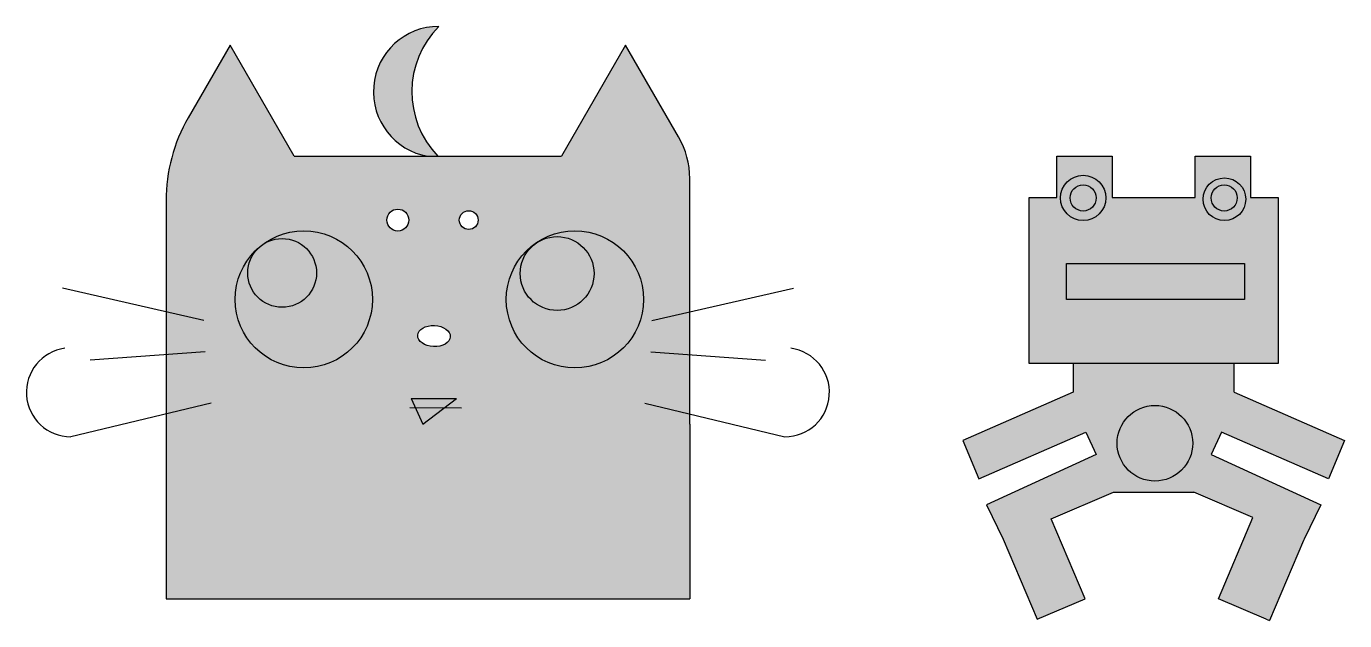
# Model space of a CAD drawing. Header units: millimetres. Extents: x 1859 to 2335, y 990 to 1205.
import ezdxf

# ---------------------------------------------------------------- set-up
doc = ezdxf.new("R2010")
doc.units = ezdxf.units.MM

msp = doc.modelspace()

# ---------------------------------------------------------------- hatches: boundary and pattern name
at = {"true_color": 0xc28966}
h = msp.add_hatch(color=23, dxfattribs=at)
h.dxf.hatch_style = 1
h.paths.add_polyline_path([(2008, 1204.75, 0.91905), (2004.04, 1157.83), (2007.67, 1157.83, -0.410094)])
h = msp.add_hatch(color=23, dxfattribs=at)
h.dxf.hatch_style = 1
h.paths.add_polyline_path([(2098.66, 997.92), (2098.66, 1061.1), (2098.66, 1149.79, 0.131652), (2094.64, 1164.79), (2075.48, 1197.98), (2052.3, 1157.83), (1955.77, 1157.83), (1932.59, 1197.98), (1917.45, 1171.76, 0.131652), (1909.41, 1141.76), (1909.41, 1073.25), (1909.41, 997.92)])
h.paths.add_polyline_path([(2014.42, 1070.3), (2002.22, 1061.06), (1997.98, 1070.3)], flags=16)
h.paths.add_polyline_path([(2032.37, 1106.12, -1), (2081.92, 1106.12, -1)], flags=16)
edge = h.paths.add_edge_path(flags=16)
edge.add_ellipse((2006.24, 1092.87), major_axis=(-5.87, 0.27), ratio=0.649786, start_angle=0, end_angle=360)
h.paths.add_polyline_path([(2037.4, 1115.46, -1), (2064.07, 1115.46, -1)], flags=0)
h.paths.add_polyline_path([(1934.42, 1106.12, -1), (1983.98, 1106.12, -1)], flags=16)
h.paths.add_polyline_path([(2015.38, 1134.77, -1), (2022.17, 1134.77, -1)], flags=16)
h.paths.add_polyline_path([(1989.2, 1134.77, -1), (1997.13, 1134.77, -1)], flags=16)
h.paths.add_polyline_path([(1938.95, 1115.69, -1), (1963.79, 1115.69, -1)], flags=0)
h = msp.add_hatch(color=3)
h.dxf.hatch_style = 1
h.paths.add_polyline_path([(2311.29, 1142.9), (2301.29, 1142.9), (2301.29, 1157.9), (2281.29, 1157.9), (2281.29, 1142.9), (2251.29, 1142.9), (2251.29, 1157.9), (2241.29, 1157.9), (2231.29, 1157.9), (2231.29, 1142.9), (2221.29, 1142.9), (2221.29, 1082.9), (2311.29, 1082.9)], flags=17)
h.paths.add_polyline_path([(2299.15, 1119.06), (2299.15, 1106.03), (2234.75, 1106.03), (2234.75, 1119.06)], flags=16)
h.paths.add_polyline_path([(2232.63, 1142.76, -1), (2249, 1142.76, -1)], flags=16)
h.paths.add_polyline_path([(2284.13, 1142.29, -1), (2299.55, 1142.29, -1)], flags=16)
h.paths.add_polyline_path([(2221.29, 1082.9), (2221.29, 1142.9), (2231.29, 1142.9), (2231.29, 1157.9), (2241.29, 1157.9), (2251.29, 1157.9), (2251.29, 1142.9), (2281.29, 1142.9), (2281.29, 1157.9), (2301.29, 1157.9), (2301.29, 1142.9), (2311.29, 1142.9), (2311.29, 1082.9), (2295.39, 1082.9), (2295.39, 1072.6), (2335.29, 1055.18), (2329.48, 1041.3), (2290.85, 1058.21), (2287.07, 1050.07), (2326.71, 1031.9), (2320.65, 1019.53), (2320.44, 1019.03), (2308.16, 990.07), (2306.98, 990.57), (2289.67, 997.9), (2302.16, 1027.37), (2280.75, 1036.44), (2279.36, 1036.44), (2251.83, 1036.44), (2229.25, 1026.87), (2241.52, 997.9), (2224.21, 990.57), (2211.93, 1019.53), (2205.87, 1031.9), (2245.52, 1050.07), (2241.74, 1058.21), (2203.1, 1041.3), (2197.29, 1055.18), (2237.19, 1072.6), (2237.19, 1082.9)])
h.paths.add_polyline_path([(2280.4, 1054.14, -1), (2253.08, 1054.14, -1)], flags=16)
h = msp.add_hatch(color=3)
h.dxf.hatch_style = 1
h.paths.add_polyline_path([(2311.29, 1142.9), (2301.29, 1142.9), (2301.29, 1157.9), (2281.29, 1157.9), (2281.29, 1142.9), (2251.29, 1142.9), (2251.29, 1157.9), (2241.29, 1157.9), (2231.29, 1157.9), (2231.29, 1142.9), (2221.29, 1142.9), (2221.29, 1082.9), (2311.29, 1082.9)])
h.paths.add_polyline_path([(2234.75, 1106.03), (2234.75, 1119.06), (2299.15, 1119.06), (2299.15, 1106.03)], flags=16)
h.paths.add_polyline_path([(2284.13, 1142.29, -1), (2299.55, 1142.29, -1)], flags=16)
h.paths.add_polyline_path([(2232.63, 1142.76, -1), (2249, 1142.76, -1)], flags=16)
h = msp.add_hatch(color=256)
h.dxf.hatch_style = 1
h.paths.add_polyline_path([(2232.63, 1142.76, 1), (2249, 1142.76, 1)])
h.paths.add_polyline_path([(2245.53, 1142.76, -1), (2236.09, 1142.76, -1)], flags=16)
h.paths.add_polyline_path([(2284.13, 1142.29, 1), (2299.55, 1142.29, 1)])
h.paths.add_polyline_path([(2296.49, 1142.76, -1), (2287.05, 1142.76, -1)], flags=16)
h = msp.add_hatch(color=250)
h.dxf.hatch_style = 1
h.paths.add_polyline_path([(2236.09, 1142.76, 1), (2245.53, 1142.76, 1)])
h.paths.add_polyline_path([(2287.05, 1142.76, 1), (2296.49, 1142.76, 1)])
h = msp.add_hatch(color=256)
h.dxf.hatch_style = 1
h.paths.add_polyline_path([(1983.98, 1106.12, 0.632797), (1943.5, 1125.29, -0.632889), (1963.79, 1115.69, -1), (1938.95, 1115.69, -0.224854), (1943.5, 1125.3, 0.224823), (1934.42, 1106.12, 1)])
h.paths.add_polyline_path([(2081.92, 1106.12, 1), (2032.37, 1106.12, 1)])
h.paths.add_polyline_path([(2037.4, 1115.46, -1), (2064.07, 1115.46, -1)], flags=16)
h = msp.add_hatch(color=250)
h.dxf.hatch_style = 1
h.paths.add_polyline_path([(1938.95, 1115.69, 1), (1963.79, 1115.69, 1)])
h.paths.add_polyline_path([(2037.4, 1115.46, 1), (2064.07, 1115.46, 1)])
h = msp.add_hatch(color=1)
h.dxf.hatch_style = 1
h.paths.add_polyline_path([(2299.15, 1119.06), (2234.75, 1119.06), (2234.75, 1106.03), (2299.15, 1106.03)])
h = msp.add_hatch(color=1)
h.dxf.hatch_style = 1
h.paths.add_polyline_path([(2014.42, 1070.3), (1997.98, 1070.3), (2002.22, 1061.06)])
h = msp.add_hatch(color=256)
h.dxf.hatch_style = 1
h.paths.add_polyline_path([(2014.42, 1070.3), (1997.98, 1070.3), (1999.48, 1067.02), (2010.07, 1067)])
h = msp.add_hatch(color=256)
h.dxf.hatch_style = 1
h.paths.add_polyline_path([(2253.08, 1054.14, 1), (2280.4, 1054.14, 1)])

# ---------------------------------------------------------------- linework, layer by layer
for p, q in [((1955.77, 1157.83), (2052.3, 1157.83)), ((2231.29, 1142.9), (2231.29, 1157.9)), ((2231.29, 1157.9), (2241.29, 1157.9)), ((2241.29, 1157.9), (2251.29, 1157.9)), ((2251.29, 1157.9), (2251.29, 1142.9)), ((2281.29, 1142.9), (2281.29, 1157.9)), ((2281.29, 1157.9), (2301.29, 1157.9)), ((2301.29, 1157.9), (2301.29, 1142.9)), ((2221.29, 1142.9), (2231.29, 1142.9)), ((2221.29, 1082.9), (2221.29, 1142.9)), ((2251.29, 1142.9), (2281.29, 1142.9)), ((2301.29, 1142.9), (2311.29, 1142.9)), ((2311.29, 1142.9), (2311.29, 1082.9)), ((2311.29, 1082.9), (2221.29, 1082.9)), ((2237.19, 1082.69), (2237.19, 1072.6)), ((2295.39, 1072.6), (2295.39, 1082.9)), ((1909.41, 1073.25), (1909.41, 997.92)), ((2237.19, 1072.6), (2197.29, 1055.18)), ((2295.39, 1072.6), (2335.29, 1055.18)), ((2098.66, 1061.1), (2098.66, 997.92)), ((2203.1, 1041.3), (2241.74, 1058.21)), ((2241.74, 1058.21), (2245.52, 1050.07)), ((2290.85, 1058.21), (2287.07, 1050.07)), ((2329.48, 1041.3), (2290.85, 1058.21)), ((2197.29, 1055.18), (2203.1, 1041.3)), ((2335.29, 1055.18), (2329.48, 1041.3)), ((2245.52, 1050.07), (2205.87, 1031.9)), ((2287.07, 1050.07), (2326.71, 1031.9)), ((2229.25, 1026.87), (2251.83, 1036.44)), ((2251.83, 1036.44), (2279.36, 1036.44)), ((2279.36, 1036.44), (2280.75, 1036.44)), ((2302.16, 1027.37), (2280.75, 1036.44)), ((2205.87, 1031.9), (2211.93, 1019.53)), ((2326.71, 1031.9), (2320.65, 1019.53)), ((2241.52, 997.9), (2229.25, 1026.87)), ((2289.67, 997.9), (2302.16, 1027.37)), ((2211.93, 1019.53), (2224.21, 990.57)), ((2320.65, 1019.53), (2320.44, 1019.03)), ((2320.44, 1019.03), (2308.16, 990.07)), ((1909.41, 997.92), (2098.66, 997.92)), ((2224.21, 990.57), (2241.52, 997.9)), ((2306.98, 990.57), (2289.67, 997.9)), ((2306.98, 990.57), (2308.16, 990.07))]:
    msp.add_line(p, q)
at = {"color": 49, "true_color": 0x674328}
for p, q in [((1923.07, 1098.46), (1871.97, 1110.14)), ((2085, 1098.46), (2136.11, 1110.14)), ((1923.51, 1087.21), (1881.99, 1084.12)), ((2084.57, 1087.21), (2126.08, 1084.12)), ((1925.67, 1068.59), (1875, 1056.47)), ((2082.4, 1068.59), (2133.07, 1056.47))]:
    msp.add_line(p, q, dxfattribs=at)
at = {"color": 250}
for p, q in [((1997.53, 1067.02), (2016.17, 1066.99)), ((1997.98, 1070.3), (2014.42, 1070.3)), ((1997.98, 1070.3), (2014.42, 1070.3)), ((1997.98, 1070.3), (2002.22, 1061.06)), ((2002.22, 1061.06), (2014.42, 1070.3))]:
    msp.add_line(p, q, dxfattribs=at)
for points in [[(1955.77, 1157.83), (1932.59, 1197.98), (1917.45, 1171.76, 0.131652), (1909.41, 1141.76), (1909.41, 1073.25)], [(2098.66, 1061.1), (2098.66, 1149.79, 0.131652), (2094.64, 1164.79), (2075.48, 1197.98), (2052.3, 1157.83)]]:
    msp.add_lwpolyline(points, format="xyb")
msp.add_lwpolyline([(2234.75, 1119.06), (2299.15, 1119.06), (2299.15, 1106.03), (2234.75, 1106.03)], close=True)
for centre, radius in [((2240.81, 1142.76), 8.18), ((2291.84, 1142.29), 7.71), ((2240.81, 1142.76), 4.72), ((2291.77, 1142.76), 4.72), ((1993.17, 1134.77), 3.96), ((2018.78, 1134.77), 3.39), ((1959.2, 1106.12), 24.78), ((2057.14, 1106.12), 24.78), ((1951.37, 1115.69), 12.42), ((2050.73, 1115.46), 13.34), ((2266.74, 1054.14), 13.66)]:
    msp.add_circle(centre, radius)
for centre, radius, start, end in [((2008, 1181.12), 23.63, 90, 260.3382), ((2031.63, 1181.12), 33.41, 135, 224.193)]:
    msp.add_arc(centre, radius, start, end)
at = {"color": 49, "true_color": 0x674328}
for centre, start, end in [((1875, 1072.53), 97.6663, 270), ((2133.07, 1072.53), 270, 82.3337)]:
    msp.add_arc(centre, 16.05, start, end, dxfattribs=at)
msp.add_ellipse((2006.24, 1092.87), major_axis=(-5.87, 0.27), ratio=0.649786)

doc.saveas('drawing.dxf')
